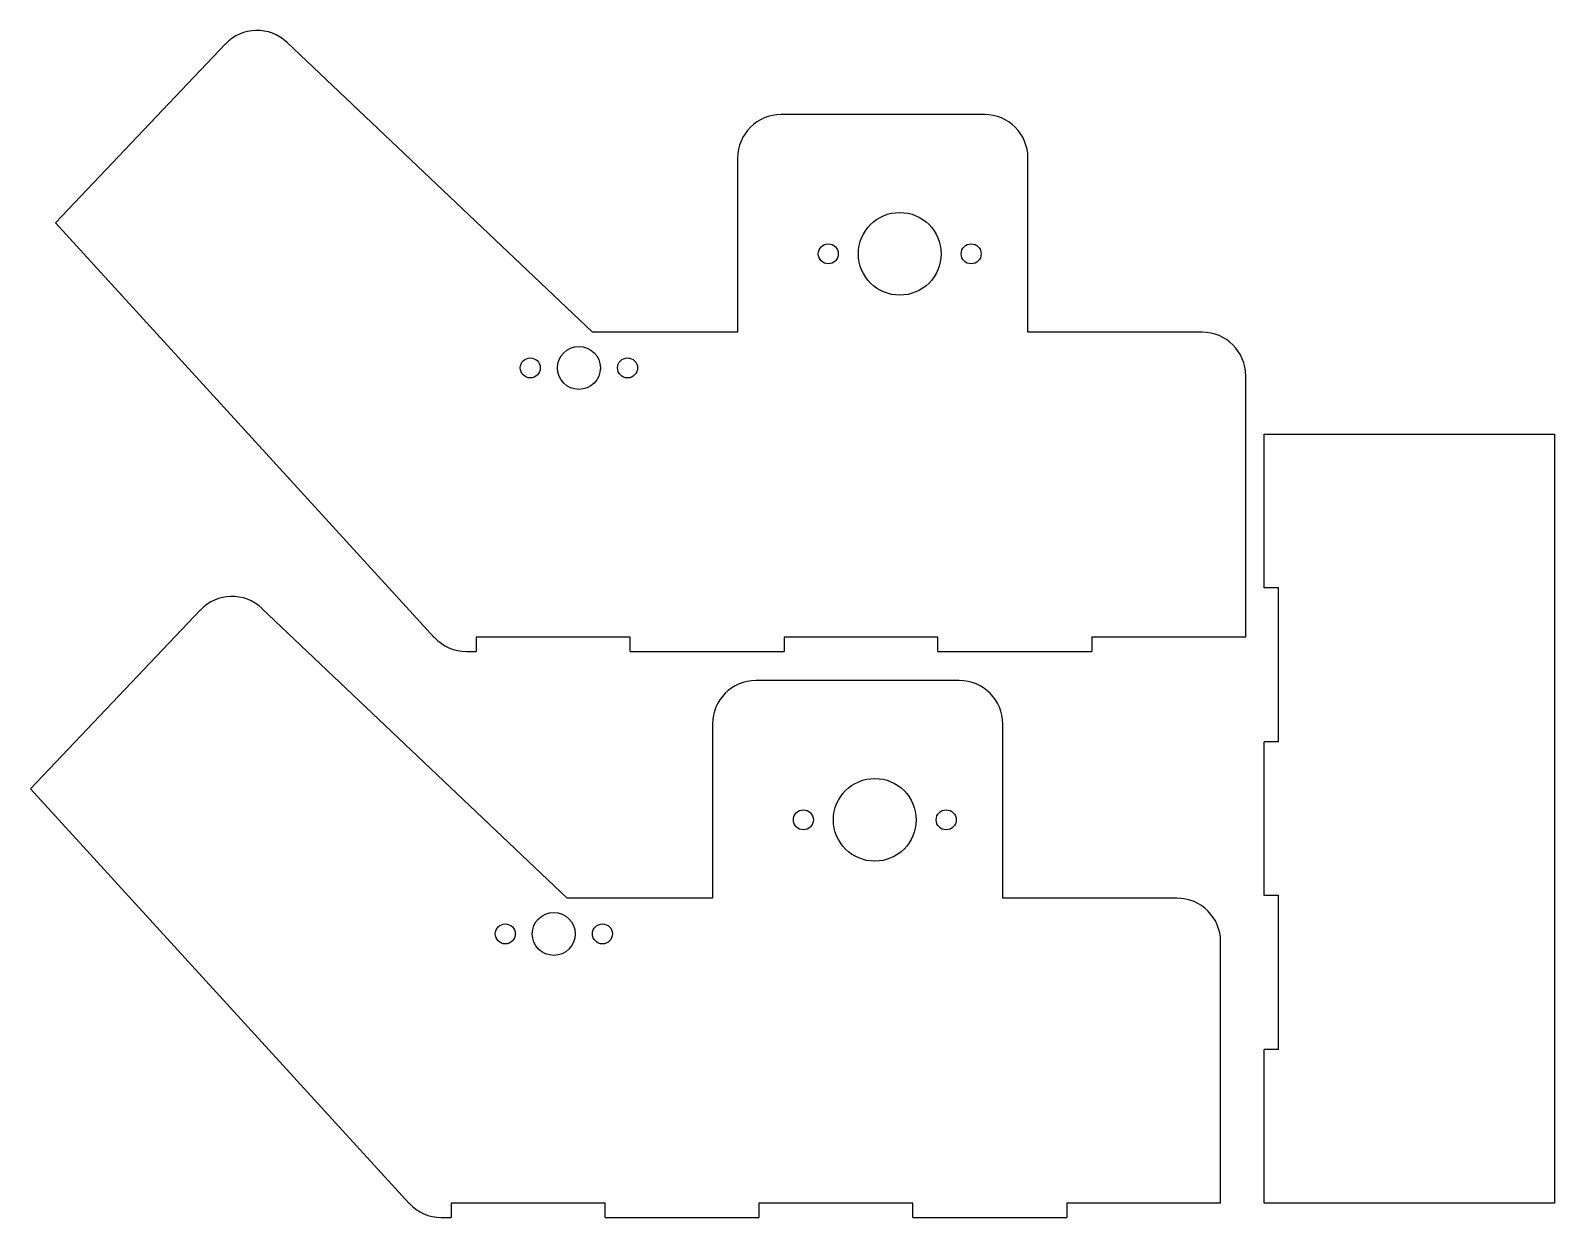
# Model space of a CAD drawing. Header units: inches. Extents: x 0 to 10.7, y 0 to 29.8.
# Drawn here: x 0.2 to 10.7, y 21.58 to 29.76 of the extents above; entities outside this region: 2.
import ezdxf

# ---------------------------------------------------------------- set-up
doc = ezdxf.new("R2010")
doc.units = ezdxf.units.IN
doc.header["$MEASUREMENT"] = 0
doc.styles.add('SLDTEXTSTYLE0', font='TXT', dxfattribs={"width": 0.7})

msp = doc.modelspace()

# ---------------------------------------------------------------- linework, layer by layer
at = {"color": 7, "linetype": 'Continuous', "lineweight": 25}
for p, q in [((1.543, 29.668), (0.372, 28.435)), ((4.07, 27.682), (1.967, 29.679)), ((6.77, 29.182), (5.37, 29.182)), ((5.07, 28.882), (5.07, 27.682)), ((7.07, 27.682), (7.07, 28.882)), ((0.372, 28.435), (2.98, 25.579)), ((5.07, 27.682), (4.07, 27.682)), ((8.27, 27.682), (7.07, 27.682)), ((8.57, 25.58), (8.57, 27.382)), ((8.697, 26.98), (10.697, 26.98)), ((8.697, 25.92), (8.697, 26.98)), ((10.697, 26.98), (10.697, 21.68)), ((8.795, 25.92), (8.697, 25.92)), ((8.795, 24.86), (8.795, 25.92)), ((1.37, 25.768), (0.199, 24.535)), ((3.897, 23.782), (1.794, 25.779)), ((4.33, 25.58), (3.27, 25.58)), ((3.27, 25.58), (3.27, 25.482)), ((4.33, 25.482), (4.33, 25.58)), ((6.45, 25.58), (5.39, 25.58)), ((5.39, 25.58), (5.39, 25.482)), ((6.45, 25.482), (6.45, 25.58)), ((8.57, 25.58), (7.51, 25.58)), ((7.51, 25.58), (7.51, 25.482)), ((3.202, 25.482), (3.27, 25.482)), ((4.33, 25.482), (5.39, 25.482)), ((6.45, 25.482), (7.51, 25.482)), ((6.597, 25.282), (5.197, 25.282)), ((4.897, 24.982), (4.897, 23.782)), ((6.897, 23.782), (6.897, 24.982)), ((8.795, 24.86), (8.697, 24.86)), ((8.697, 23.8), (8.697, 24.86)), ((0.199, 24.535), (2.808, 21.679)), ((4.897, 23.782), (3.897, 23.782)), ((8.097, 23.782), (6.897, 23.782)), ((8.795, 23.8), (8.697, 23.8)), ((8.795, 22.74), (8.795, 23.8)), ((8.397, 21.68), (8.397, 23.482)), ((8.795, 22.74), (8.697, 22.74)), ((8.697, 21.68), (8.697, 22.74)), ((4.157, 21.68), (3.097, 21.68)), ((3.097, 21.68), (3.097, 21.582)), ((4.157, 21.582), (4.157, 21.68)), ((6.277, 21.68), (5.217, 21.68)), ((5.217, 21.68), (5.217, 21.582)), ((6.277, 21.582), (6.277, 21.68)), ((8.397, 21.68), (7.337, 21.68)), ((7.337, 21.68), (7.337, 21.582)), ((10.697, 21.68), (8.697, 21.68)), ((3.029, 21.582), (3.097, 21.582)), ((4.157, 21.582), (5.217, 21.582)), ((6.277, 21.582), (7.337, 21.582))]:
    msp.add_line(p, q, dxfattribs=at)
for centre, radius in [((6.187, 28.222), 0.285), ((5.695, 28.222), 0.0689), ((6.679, 28.222), 0.0689), ((3.642, 27.436), 0.0689), ((3.977, 27.436), 0.148), ((4.312, 27.436), 0.0689), ((6.015, 24.322), 0.285), ((5.523, 24.322), 0.0689), ((6.507, 24.322), 0.0689), ((3.804, 23.536), 0.148), ((3.47, 23.536), 0.0689), ((4.139, 23.536), 0.0689)]:
    msp.add_circle(centre, radius, dxfattribs=at)
for centre, start, end in [((1.76, 29.461), 46.4772, 136.4772), ((5.37, 28.882), 90, 180), ((6.77, 28.882), 0, 90), ((8.27, 27.382), 0, 90), ((1.588, 25.561), 46.4772, 136.4772), ((3.202, 25.782), 222.4077, 270), ((5.197, 24.982), 90, 180), ((6.597, 24.982), 0, 90), ((8.097, 23.482), 0, 90), ((3.029, 21.882), 222.4077, 270)]:
    msp.add_arc(centre, 0.3, start, end, dxfattribs=at)

# ---------------------------------------------------------------- texts
at = {"color": 7, "linetype": 'Continuous', "char_height": 0.346, "attachment_point": 1, "style": 'SLDTEXTSTYLE0'}
for s, insert in [('SOLIDWORKS Educational Product.', (0, 0.965)), ('For Instructional Use Only.', (0, 0.446))]:
    msp.add_mtext(s, dxfattribs=dict(at, insert=insert))

doc.saveas('drawing.dxf')
